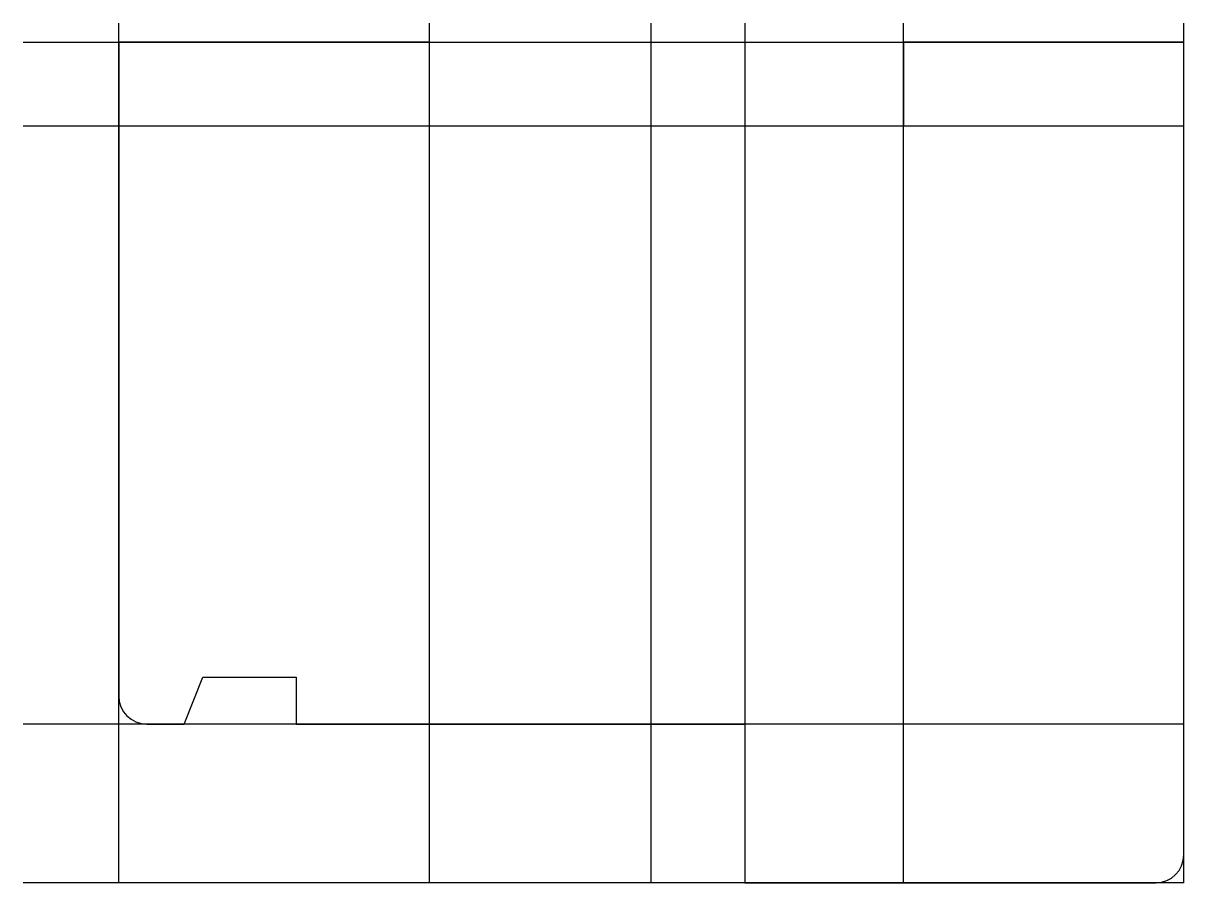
# Model space of a CAD drawing. Extents: x -10 to 114, y -90 to 2.
import ezdxf

# ---------------------------------------------------------------- set-up
doc = ezdxf.new("R2010")
doc.units = 0
doc.layers.get('0').update_dxf_attribs({"linetype": 'CONTINUOUS'})

msp = doc.modelspace()

# ---------------------------------------------------------------- linework, layer by layer
at = {"linetype": 'CONTINUOUS'}
for p, q in [((0, -90), (0, 2.04)), ((33.27, -90), (33.27, 2.04)), ((57, -90), (57, 2.04)), ((67, 2.04), (67, -90)), ((84, -90), (84, 2.04)), ((114, -90), (114, 2.04)), ((-10.22, 0), (114, 0)), ((33.27, 0), (0, 0)), ((0, 0), (0, -70)), ((33.27, -9), (33.27, 0)), ((114, 0), (84, 0)), ((84, 0), (84, -9)), ((114, -87), (114, 0)), ((114, -9), (-10.22, -9)), ((84, -9), (33.27, -9)), ((7, -73), (9, -68)), ((9, -68), (19, -68)), ((19, -68), (19, -73)), ((114, -73), (-10.22, -73)), ((3, -73), (7, -73)), ((19, -73), (67, -73)), ((67, -73), (67, -90)), ((114, -90), (-10.22, -90)), ((67, -90), (111, -90))]:
    msp.add_line(p, q, dxfattribs=at)
for centre, start, end in [((3, -70), 180, 270), ((111, -87), 270, 0)]:
    msp.add_arc(centre, 3, start, end, dxfattribs=at)

doc.saveas('drawing.dxf')
